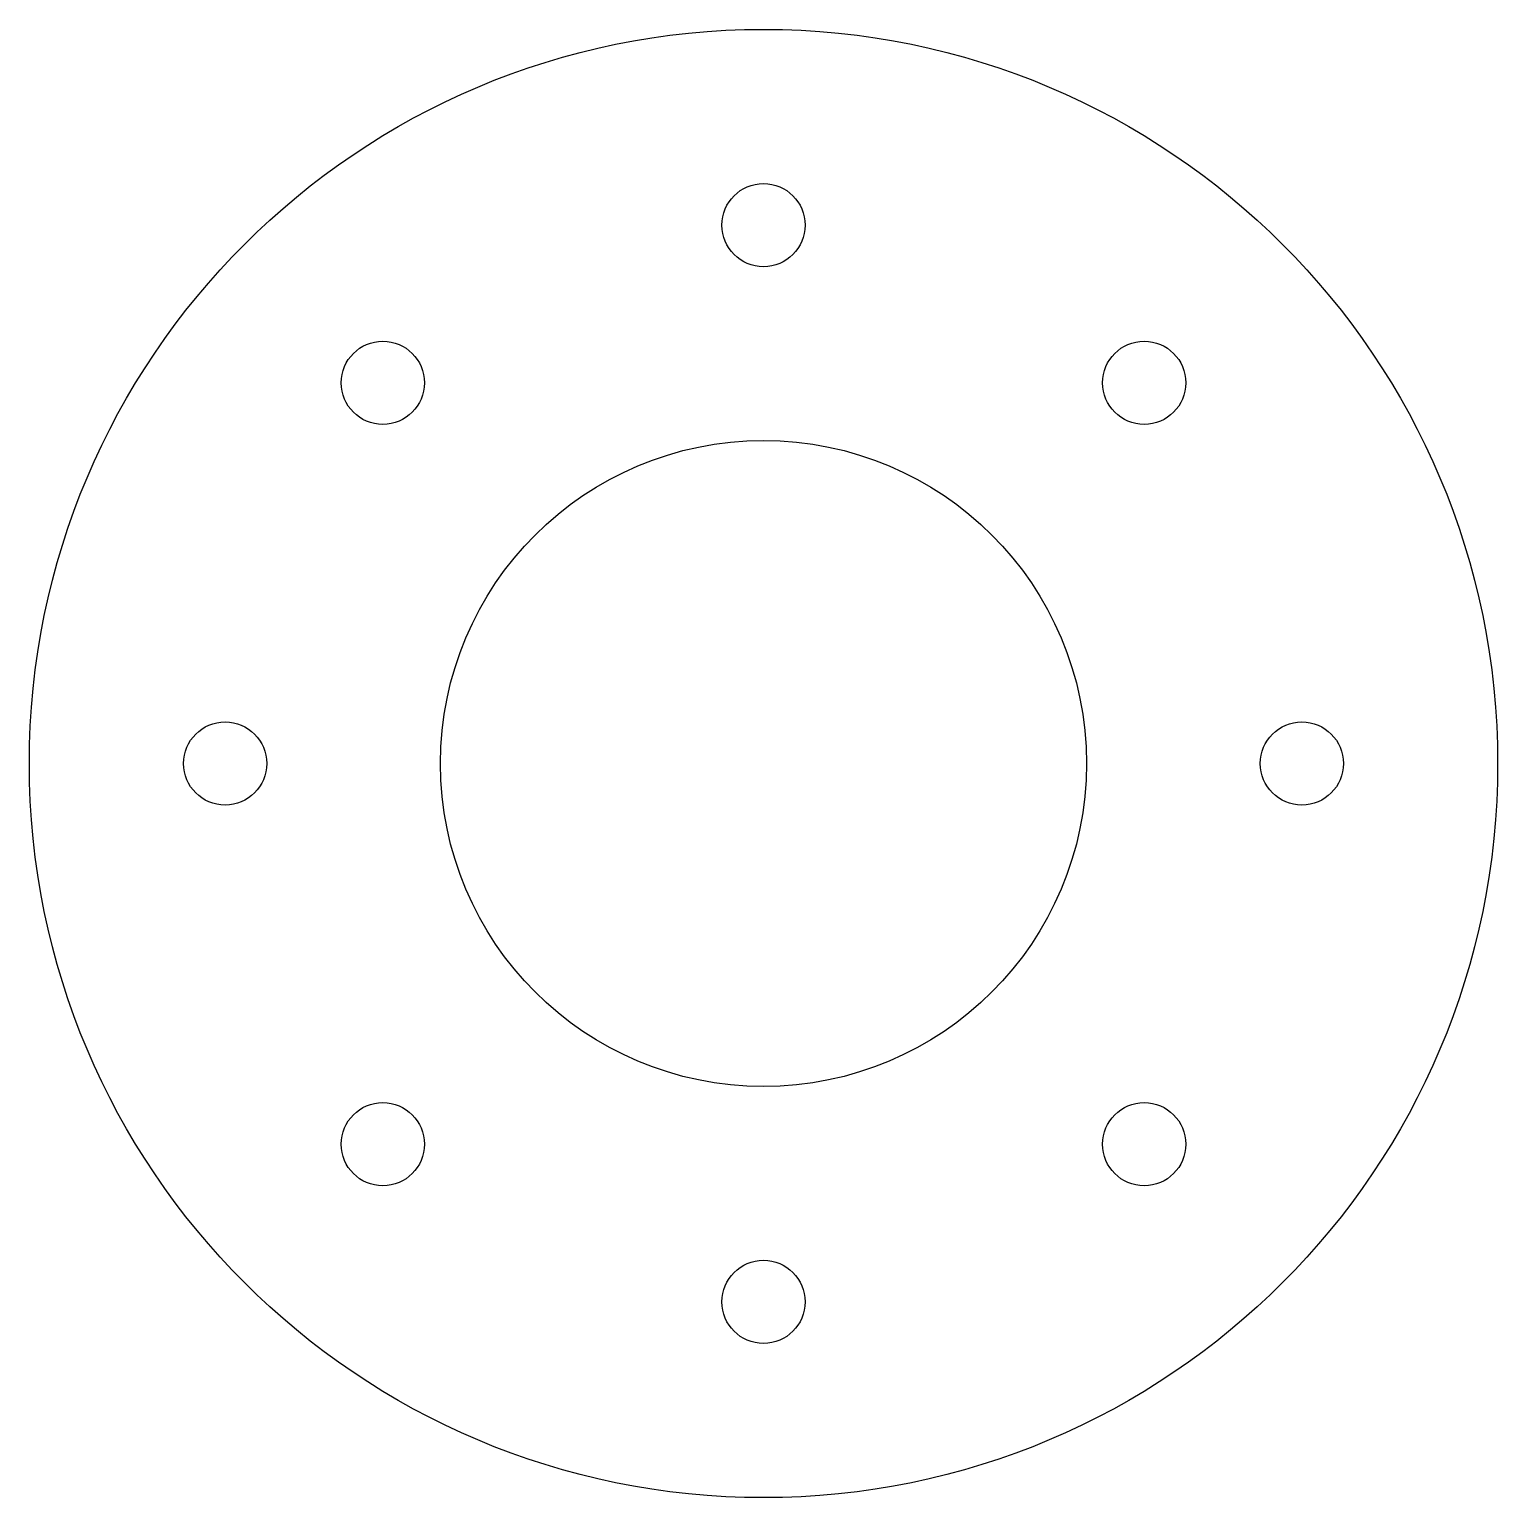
# Model space of a CAD drawing. Header units: millimetres. Extents: x -75 to 75, y -75 to 75.
import ezdxf

# ---------------------------------------------------------------- set-up
doc = ezdxf.new("R2010")
doc.units = ezdxf.units.MM

msp = doc.modelspace()

# ---------------------------------------------------------------- linework, layer by layer
for centre, radius in [((0, 0), 75), ((0, 55), 4.25), ((-38.89, 38.89), 4.25), ((38.89, 38.89), 4.25), ((0, 0), 33), ((-55, 0), 4.25), ((55, 0), 4.25), ((-38.89, -38.89), 4.25), ((38.89, -38.89), 4.25), ((0, -55), 4.25)]:
    msp.add_circle(centre, radius)

doc.saveas('drawing.dxf')
